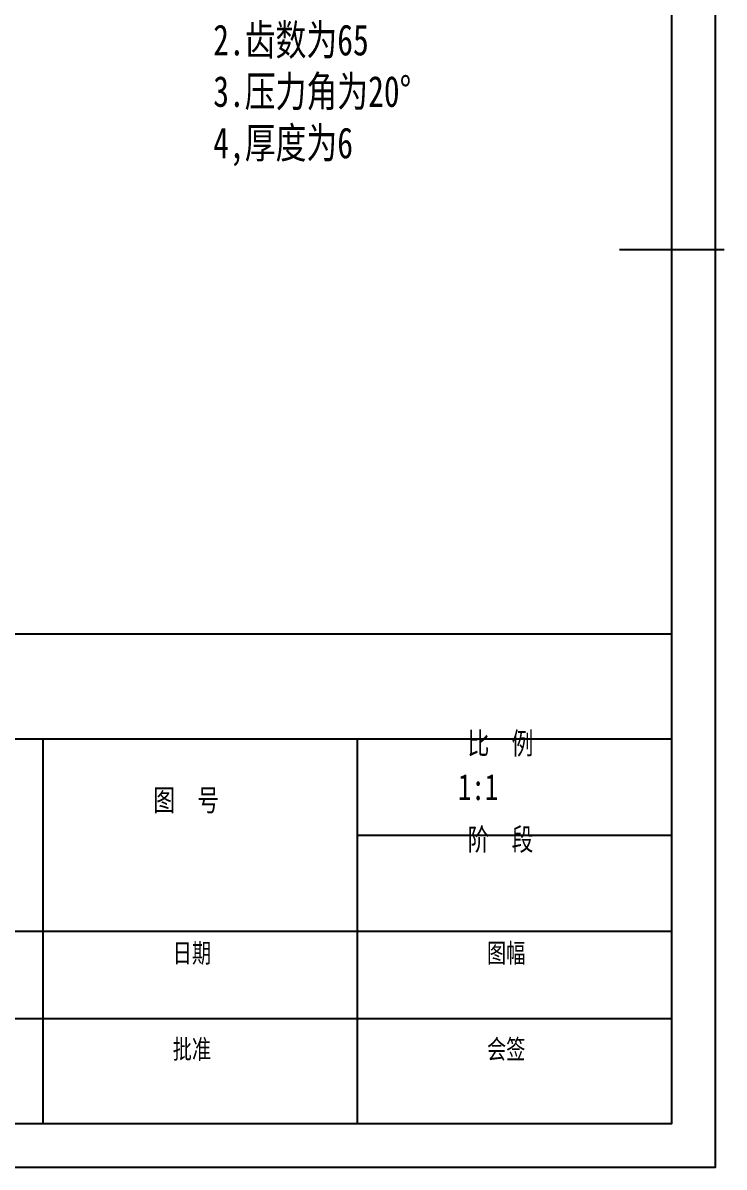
# Model space of a CAD drawing. Header units: millimetres. Extents: x 1 to 296, y 0 to 210.
# Drawn here: x 216.5 to 296.1, y 1 to 130.7 of the extents above; entities that cross this region are included whole.
import ezdxf

# ---------------------------------------------------------------- set-up
doc = ezdxf.new("R2010")
doc.units = ezdxf.units.MM
doc.styles.get("Standard").update_dxf_attribs({"font": 'hyswlongfangsong.ttf'})

# ---------------------------------------------------------------- blocks, each defined once
blk = doc.blocks.new('HH_FRAME_A4')
at = {"layer": 'HH_TITLE'}
for p, q in [((292, 100), (292, 112)), ((286, 106), (298, 106)), ((112, 50), (292, 50)), ((220, 28), (220, 50)), ((256, 28), (256, 50)), ((256, 39), (292, 39)), ((112, 28), (292, 28)), ((220, 18), (220, 28)), ((256, 18), (256, 28)), ((112, 18), (292, 18)), ((220, 6), (220, 18)), ((256, 6), (256, 18))]:
    blk.add_line(p, q, dxfattribs=at)
for points in [[(0, 1), (297, 1), (297, 211), (0, 211)], [(25, 6), (292, 6), (292, 206), (25, 206)], [(112, 6), (292, 6), (292, 62), (112, 62)]]:
    blk.add_lwpolyline(points, close=True, dxfattribs=at)
for s, height, p in [('比  例', 2.5, (268.61, 48.25)), ('图  号', 2.5, (232.61, 41.75)), ('阶  段', 2.5, (268.61, 37.25)), ('日期', 2.2, (234.84, 24.4)), ('图幅', 2.2, (270.84, 24.4)), ('批准', 2.2, (234.84, 13.4)), ('会签', 2.2, (270.84, 13.4))]:
    blk.add_text(s, height=height, dxfattribs=at).set_placement(p)
for tag, p, height in [('SCALE', (267.53, 43), 3), ('TITLE', (155.21, 32.5), 5), ('DWG_NO', (230.45, 33.25), 3.5), ('STAGE', (267.53, 32), 3), ('MATERIAL', (123.96, 19.1), 2.8), ('WEIGHT', (159.96, 19.1), 2.8), ('VERSION', (195.96, 19.1), 2.8), ('DATE', (231.96, 19.1), 2.8), ('SHEET', (267.96, 19.1), 2.8), ('DESIGN', (123.96, 8.1), 2.8), ('CHECKED', (159.96, 8.1), 2.8), ('REVIEWED', (195.96, 8.1), 2.8), ('APPROVED', (231.96, 8.1), 2.8), ('COUNTERSIGN', (267.96, 8.1), 2.8)]:
    blk.add_attdef(tag, p, '', height=height, dxfattribs=at)

msp = doc.modelspace()

# ---------------------------------------------------------------- block references
ref = msp.add_blockref('HH_FRAME_A4', (0.906, 0), dxfattribs=dict(xscale=0.9905660377358491, yscale=0.9905660377358491))
ref.add_attrib('SCALE', '1:1', (265.91, 42.594), dxfattribs={"layer": 'HH_TITLE', "height": 2.9717})

# ---------------------------------------------------------------- texts
at = {"insert": (238.135, 142.184), "char_height": 3.5, "attachment_point": 1}
msp.add_mtext_dynamic_manual_height_columns('标注:\\P1.模数为1\\P2.齿数为65\\P3.压力角为20°\\P4,厚度为6', width=44.34723, gutter_width=17.5, heights=[0], dxfattribs=at)

doc.saveas('drawing.dxf')
